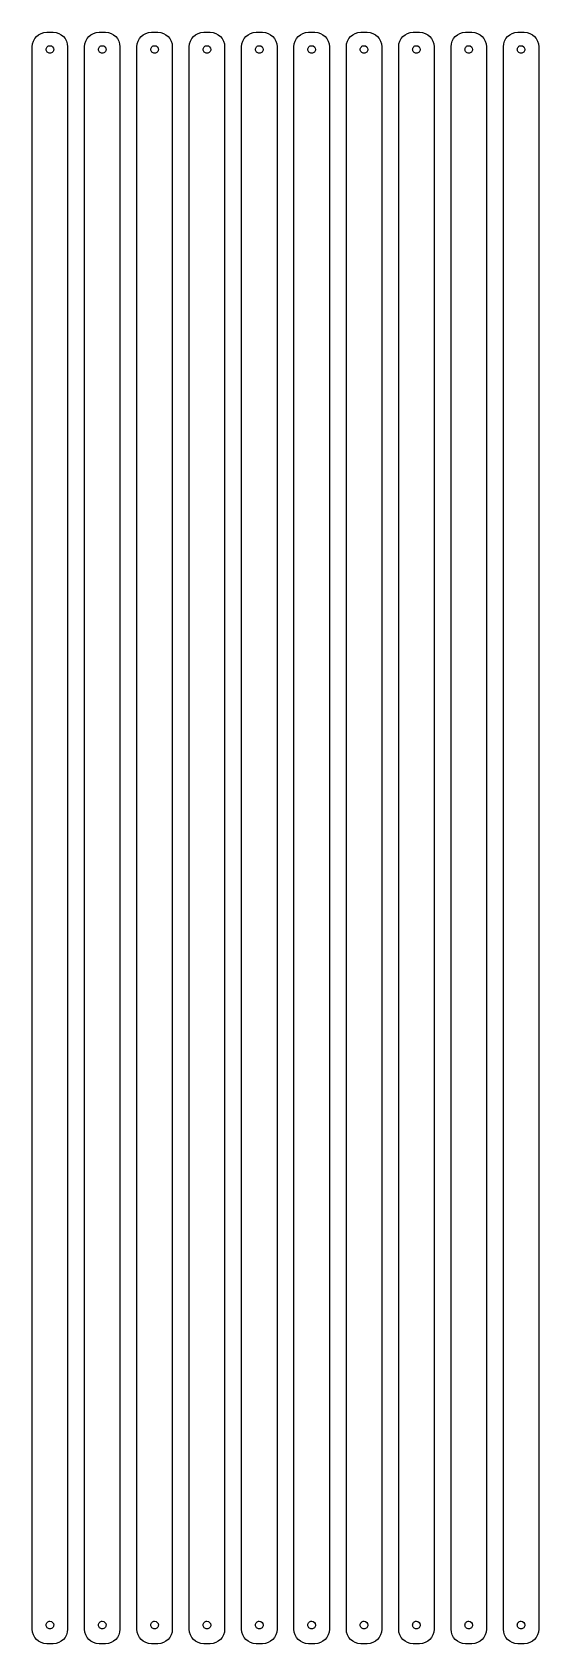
# Model space of a CAD drawing. Extents: x -495 to -323, y -116 to 429.
import ezdxf

# ---------------------------------------------------------------- set-up
doc = ezdxf.new("R2010")
doc.units = 0
doc.layers.add('Layer_1', color=7, linetype='CONTINUOUS')

msp = doc.modelspace()

# ---------------------------------------------------------------- linework, layer by layer
at = {"layer": 'Layer_1', "color": 7}
for points in [[(-489.60338, 428.717569), (-487.44246, 428.717569)], [(-471.88672, 428.717569), (-469.7258, 428.717569)], [(-454.17007, 428.717569), (-452.00915, 428.717569)], [(-436.45345, 428.717569), (-434.29253, 428.717569)], [(-418.73675, 428.717569), (-416.57583, 428.717569)], [(-401.02014, 428.717569), (-398.85922, 428.717569)], [(-383.30346, 428.717569), (-381.14254, 428.717569)], [(-365.58681, 428.717569), (-363.42589, 428.717569)], [(-347.87015, 428.717569), (-345.70923, 428.717569)], [(-330.15348, 428.717569), (-327.99256, 428.717569)], [(-494.50958, -111.3495), (-494.50958, 423.811374)], [(-482.53626, 423.811374), (-482.53626, -111.3495)], [(-476.79292, -111.3495), (-476.79292, 423.811374)], [(-464.8196, 423.811374), (-464.8196, -111.3495)], [(-459.07627, -111.3495), (-459.07627, 423.811374)], [(-447.10295, 423.811374), (-447.10295, -111.3495)], [(-441.35965, -111.3495), (-441.35965, 423.811374)], [(-429.38633, 423.811374), (-429.38633, -111.3495)], [(-423.64295, -111.3495), (-423.64295, 423.811374)], [(-411.66963, 423.811374), (-411.66963, -111.3495)], [(-405.92634, -111.3495), (-405.92634, 423.811374)], [(-393.95302, 423.811374), (-393.95302, -111.3495)], [(-388.20966, -111.3495), (-388.20966, 423.811374)], [(-376.23634, 423.811374), (-376.23634, -111.3495)], [(-370.49301, -111.3495), (-370.49301, 423.811374)], [(-358.51969, 423.811374), (-358.51969, -111.3495)], [(-352.77635, -111.3495), (-352.77635, 423.811374)], [(-340.80303, 423.811374), (-340.80303, -111.3495)], [(-335.05968, -111.3495), (-335.05968, 423.811374)], [(-323.08636, 423.811374), (-323.08636, -111.3495)], [(-487.44246, -116.2557), (-489.60338, -116.2557)], [(-469.7258, -116.2557), (-471.88672, -116.2557)], [(-452.00915, -116.2557), (-454.17007, -116.2557)], [(-434.29253, -116.2557), (-436.45345, -116.2557)], [(-416.57583, -116.2557), (-418.73675, -116.2557)], [(-398.85922, -116.2557), (-401.02014, -116.2557)], [(-381.14254, -116.2557), (-383.30346, -116.2557)], [(-363.42589, -116.2557), (-365.58681, -116.2557)], [(-345.70923, -116.2557), (-347.87015, -116.2557)], [(-327.99256, -116.2557), (-330.15348, -116.2557)]]:
    msp.add_lwpolyline(points, dxfattribs=at)
for points in [[(-489.60338, 428.717569)], [(-471.88672, 428.717569)], [(-454.17007, 428.717569)], [(-436.45345, 428.717569)], [(-418.73675, 428.717569)], [(-401.02014, 428.717569)], [(-383.30346, 428.717569)], [(-365.58681, 428.717569)], [(-347.87015, 428.717569)], [(-330.15348, 428.717569)], [(-487.24094, 422.882)], [(-469.52428, 422.882)], [(-451.80763, 422.882)], [(-434.09101, 422.882)], [(-416.37431, 422.882)], [(-398.6577, 422.882)], [(-380.94102, 422.882)], [(-363.22437, 422.882)], [(-345.50771, 422.882)], [(-327.79104, 422.882)], [(-487.24094, -109.9221)], [(-469.52428, -109.9221)], [(-451.80763, -109.9221)], [(-434.09101, -109.9221)], [(-416.37431, -109.9221)], [(-398.6577, -109.9221)], [(-380.94102, -109.9221)], [(-363.22437, -109.9221)], [(-345.50771, -109.9221)], [(-327.79104, -109.9221)]]:
    msp.add_lwpolyline(points, close=True, dxfattribs=at)
for points in [[(-494.50958, 423.811374), (-494.50958, 426.529406), (-492.32141, 428.717569), (-489.60338, 428.717569)], [(-487.44246, 428.717569), (-484.72442, 428.717569), (-482.53626, 426.529406), (-482.53626, 423.811374)], [(-476.79292, 423.811374), (-476.79292, 426.529406), (-474.60475, 428.717569), (-471.88672, 428.717569)], [(-469.7258, 428.717569), (-467.00776, 428.717569), (-464.8196, 426.529406), (-464.8196, 423.811374)], [(-459.07627, 423.811374), (-459.07627, 426.529406), (-456.8881, 428.717569), (-454.17007, 428.717569)], [(-452.00915, 428.717569), (-449.29111, 428.717569), (-447.10295, 426.529406), (-447.10295, 423.811374)], [(-441.35965, 423.811374), (-441.35965, 426.529406), (-439.17148, 428.717569), (-436.45345, 428.717569)], [(-434.29253, 428.717569), (-431.57449, 428.717569), (-429.38633, 426.529406), (-429.38633, 423.811374)], [(-423.64295, 423.811374), (-423.64295, 426.529406), (-421.45478, 428.717569), (-418.73675, 428.717569)], [(-416.57583, 428.717569), (-413.85779, 428.717569), (-411.66963, 426.529406), (-411.66963, 423.811374)], [(-405.92634, 423.811374), (-405.92634, 426.529406), (-403.73817, 428.717569), (-401.02014, 428.717569)], [(-398.85922, 428.717569), (-396.14118, 428.717569), (-393.95302, 426.529406), (-393.95302, 423.811374)], [(-388.20966, 423.811374), (-388.20966, 426.529406), (-386.02149, 428.717569), (-383.30346, 428.717569)], [(-381.14254, 428.717569), (-378.4245, 428.717569), (-376.23634, 426.529406), (-376.23634, 423.811374)], [(-370.49301, 423.811374), (-370.49301, 426.529406), (-368.30484, 428.717569), (-365.58681, 428.717569)], [(-363.42589, 428.717569), (-360.70785, 428.717569), (-358.51969, 426.529406), (-358.51969, 423.811374)], [(-352.77635, 423.811374), (-352.77635, 426.529406), (-350.58818, 428.717569), (-347.87015, 428.717569)], [(-345.70923, 428.717569), (-342.99119, 428.717569), (-340.80303, 426.529406), (-340.80303, 423.811374)], [(-335.05968, 423.811374), (-335.05968, 426.529406), (-332.87151, 428.717569), (-330.15348, 428.717569)], [(-327.99256, 428.717569), (-325.27452, 428.717569), (-323.08636, 426.529406), (-323.08636, 423.811374)], [(-489.429408, 421.975502), (-489.669827, 422.21592), (-489.804891, 422.541997), (-489.80489, 422.882)], [(-489.80489, 422.882), (-489.804889, 423.222001), (-489.669823, 423.548077), (-489.429406, 423.788493)], [(-488.52291, 421.60002), (-488.862913, 421.600019), (-489.18899, 421.735083), (-489.429408, 421.975502)], [(-489.429406, 423.788493), (-489.188988, 424.02891), (-488.862911, 424.163973), (-488.52291, 424.163972)], [(-488.52291, 424.163972), (-487.814898, 424.163969), (-487.240941, 423.590012), (-487.24094, 422.882)], [(-487.616418, 421.975505), (-487.856834, 421.735087), (-488.182909, 421.600021), (-488.52291, 421.60002)], [(-487.24094, 422.882), (-487.240939, 422.541999), (-487.376002, 422.215923), (-487.616418, 421.975505)], [(-471.712748, 421.975502), (-471.953167, 422.21592), (-472.088231, 422.541997), (-472.08823, 422.882)], [(-472.08823, 422.882), (-472.088229, 423.222001), (-471.953163, 423.548077), (-471.712746, 423.788493)], [(-470.80625, 421.60002), (-471.146253, 421.600019), (-471.47233, 421.735083), (-471.712748, 421.975502)], [(-471.712746, 423.788493), (-471.472328, 424.02891), (-471.146251, 424.163973), (-470.80625, 424.163972)], [(-470.80625, 424.163972), (-470.098238, 424.163969), (-469.524281, 423.590012), (-469.52428, 422.882)], [(-469.899758, 421.975505), (-470.140174, 421.735087), (-470.466249, 421.600021), (-470.80625, 421.60002)], [(-469.52428, 422.882), (-469.524279, 422.541999), (-469.659342, 422.215923), (-469.899758, 421.975505)], [(-453.996098, 421.975502), (-454.236517, 422.21592), (-454.371581, 422.541997), (-454.37158, 422.882)], [(-454.37158, 422.882), (-454.371579, 423.222001), (-454.236513, 423.548077), (-453.996096, 423.788493)], [(-453.0896, 421.60002), (-453.429603, 421.600019), (-453.75568, 421.735083), (-453.996098, 421.975502)], [(-453.996096, 423.788493), (-453.755678, 424.02891), (-453.429601, 424.163973), (-453.0896, 424.163972)], [(-453.0896, 424.163972), (-452.381588, 424.163969), (-451.807631, 423.590012), (-451.80763, 422.882)], [(-452.183108, 421.975505), (-452.423524, 421.735087), (-452.749599, 421.600021), (-453.0896, 421.60002)], [(-451.80763, 422.882), (-451.807629, 422.541999), (-451.942692, 422.215923), (-452.183108, 421.975505)], [(-436.279478, 421.975502), (-436.519897, 422.21592), (-436.654961, 422.541997), (-436.65496, 422.882)], [(-436.65496, 422.882), (-436.654959, 423.222001), (-436.519893, 423.548077), (-436.279476, 423.788493)], [(-435.37298, 421.60002), (-435.712983, 421.600019), (-436.03906, 421.735083), (-436.279478, 421.975502)], [(-436.279476, 423.788493), (-436.039058, 424.02891), (-435.712981, 424.163973), (-435.37298, 424.163972)], [(-435.37298, 424.163972), (-434.664968, 424.163969), (-434.091011, 423.590012), (-434.09101, 422.882)], [(-434.466488, 421.975505), (-434.706904, 421.735087), (-435.032979, 421.600021), (-435.37298, 421.60002)], [(-434.09101, 422.882), (-434.091009, 422.541999), (-434.226072, 422.215923), (-434.466488, 421.975505)], [(-418.562778, 421.975502), (-418.803197, 422.21592), (-418.938261, 422.541997), (-418.93826, 422.882)], [(-418.93826, 422.882), (-418.938259, 423.222001), (-418.803193, 423.548077), (-418.562776, 423.788493)], [(-417.65628, 421.60002), (-417.996283, 421.600019), (-418.32236, 421.735083), (-418.562778, 421.975502)], [(-418.562776, 423.788493), (-418.322358, 424.02891), (-417.996281, 424.163973), (-417.65628, 424.163972)], [(-417.65628, 424.163972), (-416.948268, 424.163969), (-416.374311, 423.590012), (-416.37431, 422.882)], [(-416.749788, 421.975505), (-416.990204, 421.735087), (-417.316279, 421.600021), (-417.65628, 421.60002)], [(-416.37431, 422.882), (-416.374309, 422.541999), (-416.509372, 422.215923), (-416.749788, 421.975505)], [(-400.846168, 421.975502), (-401.086587, 422.21592), (-401.221651, 422.541997), (-401.22165, 422.882)], [(-401.22165, 422.882), (-401.221649, 423.222001), (-401.086583, 423.548077), (-400.846166, 423.788493)], [(-399.93967, 421.60002), (-400.279673, 421.600019), (-400.60575, 421.735083), (-400.846168, 421.975502)], [(-400.846166, 423.788493), (-400.605748, 424.02891), (-400.279671, 424.163973), (-399.93967, 424.163972)], [(-399.93967, 424.163972), (-399.231658, 424.163969), (-398.657701, 423.590012), (-398.6577, 422.882)], [(-399.033178, 421.975505), (-399.273594, 421.735087), (-399.599669, 421.600021), (-399.93967, 421.60002)], [(-398.6577, 422.882), (-398.657699, 422.541999), (-398.792762, 422.215923), (-399.033178, 421.975505)], [(-383.129488, 421.975502), (-383.369907, 422.21592), (-383.504971, 422.541997), (-383.50497, 422.882)], [(-383.50497, 422.882), (-383.504969, 423.222001), (-383.369903, 423.548077), (-383.129486, 423.788493)], [(-382.22299, 421.60002), (-382.562993, 421.600019), (-382.88907, 421.735083), (-383.129488, 421.975502)], [(-383.129486, 423.788493), (-382.889068, 424.02891), (-382.562991, 424.163973), (-382.22299, 424.163972)], [(-382.22299, 424.163972), (-381.514978, 424.163969), (-380.941021, 423.590012), (-380.94102, 422.882)], [(-381.316498, 421.975505), (-381.556914, 421.735087), (-381.882989, 421.600021), (-382.22299, 421.60002)], [(-380.94102, 422.882), (-380.941019, 422.541999), (-381.076082, 422.215923), (-381.316498, 421.975505)], [(-365.412838, 421.975502), (-365.653257, 422.21592), (-365.788321, 422.541997), (-365.78832, 422.882)], [(-365.78832, 422.882), (-365.788319, 423.222001), (-365.653253, 423.548077), (-365.412836, 423.788493)], [(-364.50634, 421.60002), (-364.846343, 421.600019), (-365.17242, 421.735083), (-365.412838, 421.975502)], [(-365.412836, 423.788493), (-365.172418, 424.02891), (-364.846341, 424.163973), (-364.50634, 424.163972)], [(-364.50634, 424.163972), (-363.798328, 424.163969), (-363.224371, 423.590012), (-363.22437, 422.882)], [(-363.599848, 421.975505), (-363.840264, 421.735087), (-364.166339, 421.600021), (-364.50634, 421.60002)], [(-363.22437, 422.882), (-363.224369, 422.541999), (-363.359432, 422.215923), (-363.599848, 421.975505)], [(-347.696178, 421.975502), (-347.936597, 422.21592), (-348.071661, 422.541997), (-348.07166, 422.882)], [(-348.07166, 422.882), (-348.071659, 423.222001), (-347.936593, 423.548077), (-347.696176, 423.788493)], [(-346.78968, 421.60002), (-347.129683, 421.600019), (-347.45576, 421.735083), (-347.696178, 421.975502)], [(-347.696176, 423.788493), (-347.455758, 424.02891), (-347.129681, 424.163973), (-346.78968, 424.163972)], [(-346.78968, 424.163972), (-346.081668, 424.163969), (-345.507711, 423.590012), (-345.50771, 422.882)], [(-345.883188, 421.975505), (-346.123604, 421.735087), (-346.449679, 421.600021), (-346.78968, 421.60002)], [(-345.50771, 422.882), (-345.507709, 422.541999), (-345.642772, 422.215923), (-345.883188, 421.975505)], [(-329.979508, 421.975502), (-330.219927, 422.21592), (-330.354991, 422.541997), (-330.35499, 422.882)], [(-330.35499, 422.882), (-330.354989, 423.222001), (-330.219923, 423.548077), (-329.979506, 423.788493)], [(-329.07301, 421.60002), (-329.413013, 421.600019), (-329.73909, 421.735083), (-329.979508, 421.975502)], [(-329.979506, 423.788493), (-329.739088, 424.02891), (-329.413011, 424.163973), (-329.07301, 424.163972)], [(-329.07301, 424.163972), (-328.364998, 424.163969), (-327.791041, 423.590012), (-327.79104, 422.882)], [(-328.166518, 421.975505), (-328.406934, 421.735087), (-328.733009, 421.600021), (-329.07301, 421.60002)], [(-327.79104, 422.882), (-327.791039, 422.541999), (-327.926102, 422.215923), (-328.166518, 421.975505)], [(-489.429405, -109.015608), (-489.188987, -108.775192), (-488.862911, -108.640129), (-488.52291, -108.64013)], [(-488.52291, -108.64013), (-487.814899, -108.640133), (-487.240943, -109.214089), (-487.24094, -109.9221)], [(-471.712745, -109.015608), (-471.472327, -108.775192), (-471.146251, -108.640129), (-470.80625, -108.64013)], [(-470.80625, -108.64013), (-470.098239, -108.640133), (-469.524283, -109.214089), (-469.52428, -109.9221)], [(-453.996095, -109.015608), (-453.755677, -108.775192), (-453.429601, -108.640129), (-453.0896, -108.64013)], [(-453.0896, -108.64013), (-452.381589, -108.640133), (-451.807633, -109.214089), (-451.80763, -109.9221)], [(-436.279475, -109.015608), (-436.039057, -108.775192), (-435.712981, -108.640129), (-435.37298, -108.64013)], [(-435.37298, -108.64013), (-434.664969, -108.640133), (-434.091013, -109.214089), (-434.09101, -109.9221)], [(-418.562775, -109.015608), (-418.322357, -108.775192), (-417.996281, -108.640129), (-417.65628, -108.64013)], [(-417.65628, -108.64013), (-416.948269, -108.640133), (-416.374313, -109.214089), (-416.37431, -109.9221)], [(-400.846165, -109.015608), (-400.605747, -108.775192), (-400.279671, -108.640129), (-399.93967, -108.64013)], [(-399.93967, -108.64013), (-399.231659, -108.640133), (-398.657703, -109.214089), (-398.6577, -109.9221)], [(-383.129485, -109.015608), (-382.889067, -108.775192), (-382.562991, -108.640129), (-382.22299, -108.64013)], [(-382.22299, -108.64013), (-381.514979, -108.640133), (-380.941023, -109.214089), (-380.94102, -109.9221)], [(-365.412835, -109.015608), (-365.172417, -108.775192), (-364.846341, -108.640129), (-364.50634, -108.64013)], [(-364.50634, -108.64013), (-363.798329, -108.640133), (-363.224373, -109.214089), (-363.22437, -109.9221)], [(-347.696175, -109.015608), (-347.455757, -108.775192), (-347.129681, -108.640129), (-346.78968, -108.64013)], [(-346.78968, -108.64013), (-346.081669, -108.640133), (-345.507713, -109.214089), (-345.50771, -109.9221)], [(-329.979505, -109.015608), (-329.739087, -108.775192), (-329.413011, -108.640129), (-329.07301, -108.64013)], [(-329.07301, -108.64013), (-328.364999, -108.640133), (-327.791043, -109.214089), (-327.79104, -109.9221)], [(-489.60338, -116.2557), (-492.32141, -116.2557), (-494.50958, -114.06753), (-494.50958, -111.3495)], [(-489.429408, -110.828598), (-489.669827, -110.58818), (-489.804891, -110.262103), (-489.80489, -109.9221)], [(-489.80489, -109.9221), (-489.804889, -109.582099), (-489.669823, -109.256024), (-489.429405, -109.015608)], [(-488.52291, -111.20408), (-488.862913, -111.204081), (-489.18899, -111.069017), (-489.429408, -110.828598)], [(-487.616418, -110.828595), (-487.856834, -111.069013), (-488.182909, -111.204079), (-488.52291, -111.20408)], [(-487.24094, -109.9221), (-487.240939, -110.262101), (-487.376002, -110.588177), (-487.616418, -110.828595)], [(-482.53626, -111.3495), (-482.53626, -114.06753), (-484.72442, -116.2557), (-487.44246, -116.2557)], [(-471.88672, -116.2557), (-474.60475, -116.2557), (-476.79292, -114.06753), (-476.79292, -111.3495)], [(-471.712748, -110.828598), (-471.953167, -110.58818), (-472.088231, -110.262103), (-472.08823, -109.9221)], [(-472.08823, -109.9221), (-472.088229, -109.582099), (-471.953163, -109.256024), (-471.712745, -109.015608)], [(-470.80625, -111.20408), (-471.146253, -111.204081), (-471.47233, -111.069017), (-471.712748, -110.828598)], [(-469.899758, -110.828595), (-470.140174, -111.069013), (-470.466249, -111.204079), (-470.80625, -111.20408)], [(-469.52428, -109.9221), (-469.524279, -110.262101), (-469.659342, -110.588177), (-469.899758, -110.828595)], [(-464.8196, -111.3495), (-464.8196, -114.06753), (-467.00776, -116.2557), (-469.7258, -116.2557)], [(-454.17007, -116.2557), (-456.8881, -116.2557), (-459.07627, -114.06753), (-459.07627, -111.3495)], [(-453.996098, -110.828598), (-454.236517, -110.58818), (-454.371581, -110.262103), (-454.37158, -109.9221)], [(-454.37158, -109.9221), (-454.371579, -109.582099), (-454.236513, -109.256024), (-453.996095, -109.015608)], [(-453.0896, -111.20408), (-453.429603, -111.204081), (-453.75568, -111.069017), (-453.996098, -110.828598)], [(-452.183108, -110.828595), (-452.423524, -111.069013), (-452.749599, -111.204079), (-453.0896, -111.20408)], [(-451.80763, -109.9221), (-451.807629, -110.262101), (-451.942692, -110.588177), (-452.183108, -110.828595)], [(-447.10295, -111.3495), (-447.10295, -114.06753), (-449.29111, -116.2557), (-452.00915, -116.2557)], [(-436.45345, -116.2557), (-439.17148, -116.2557), (-441.35965, -114.06753), (-441.35965, -111.3495)], [(-436.279478, -110.828598), (-436.519897, -110.58818), (-436.654961, -110.262103), (-436.65496, -109.9221)], [(-436.65496, -109.9221), (-436.654959, -109.582099), (-436.519893, -109.256024), (-436.279475, -109.015608)], [(-435.37298, -111.20408), (-435.712983, -111.204081), (-436.03906, -111.069017), (-436.279478, -110.828598)], [(-434.466488, -110.828595), (-434.706904, -111.069013), (-435.032979, -111.204079), (-435.37298, -111.20408)], [(-434.09101, -109.9221), (-434.091009, -110.262101), (-434.226072, -110.588177), (-434.466488, -110.828595)], [(-429.38633, -111.3495), (-429.38633, -114.06753), (-431.57449, -116.2557), (-434.29253, -116.2557)], [(-418.73675, -116.2557), (-421.45478, -116.2557), (-423.64295, -114.06753), (-423.64295, -111.3495)], [(-418.562778, -110.828598), (-418.803197, -110.58818), (-418.938261, -110.262103), (-418.93826, -109.9221)], [(-418.93826, -109.9221), (-418.938259, -109.582099), (-418.803193, -109.256024), (-418.562775, -109.015608)], [(-417.65628, -111.20408), (-417.996283, -111.204081), (-418.32236, -111.069017), (-418.562778, -110.828598)], [(-416.749788, -110.828595), (-416.990204, -111.069013), (-417.316279, -111.204079), (-417.65628, -111.20408)], [(-416.37431, -109.9221), (-416.374309, -110.262101), (-416.509372, -110.588177), (-416.749788, -110.828595)], [(-411.66963, -111.3495), (-411.66963, -114.06753), (-413.85779, -116.2557), (-416.57583, -116.2557)], [(-401.02014, -116.2557), (-403.73817, -116.2557), (-405.92634, -114.06753), (-405.92634, -111.3495)], [(-400.846168, -110.828598), (-401.086587, -110.58818), (-401.221651, -110.262103), (-401.22165, -109.9221)], [(-401.22165, -109.9221), (-401.221649, -109.582099), (-401.086583, -109.256024), (-400.846165, -109.015608)], [(-399.93967, -111.20408), (-400.279673, -111.204081), (-400.60575, -111.069017), (-400.846168, -110.828598)], [(-399.033178, -110.828595), (-399.273594, -111.069013), (-399.599669, -111.204079), (-399.93967, -111.20408)], [(-398.6577, -109.9221), (-398.657699, -110.262101), (-398.792762, -110.588177), (-399.033178, -110.828595)], [(-393.95302, -111.3495), (-393.95302, -114.06753), (-396.14118, -116.2557), (-398.85922, -116.2557)], [(-383.30346, -116.2557), (-386.02149, -116.2557), (-388.20966, -114.06753), (-388.20966, -111.3495)], [(-383.129488, -110.828598), (-383.369907, -110.58818), (-383.504971, -110.262103), (-383.50497, -109.9221)], [(-383.50497, -109.9221), (-383.504969, -109.582099), (-383.369903, -109.256024), (-383.129485, -109.015608)], [(-382.22299, -111.20408), (-382.562993, -111.204081), (-382.88907, -111.069017), (-383.129488, -110.828598)], [(-381.316498, -110.828595), (-381.556914, -111.069013), (-381.882989, -111.204079), (-382.22299, -111.20408)], [(-380.94102, -109.9221), (-380.941019, -110.262101), (-381.076082, -110.588177), (-381.316498, -110.828595)], [(-376.23634, -111.3495), (-376.23634, -114.06753), (-378.4245, -116.2557), (-381.14254, -116.2557)], [(-365.58681, -116.2557), (-368.30484, -116.2557), (-370.49301, -114.06753), (-370.49301, -111.3495)], [(-365.412838, -110.828598), (-365.653257, -110.58818), (-365.788321, -110.262103), (-365.78832, -109.9221)], [(-365.78832, -109.9221), (-365.788319, -109.582099), (-365.653253, -109.256024), (-365.412835, -109.015608)], [(-364.50634, -111.20408), (-364.846343, -111.204081), (-365.17242, -111.069017), (-365.412838, -110.828598)], [(-363.599848, -110.828595), (-363.840264, -111.069013), (-364.166339, -111.204079), (-364.50634, -111.20408)], [(-363.22437, -109.9221), (-363.224369, -110.262101), (-363.359432, -110.588177), (-363.599848, -110.828595)], [(-358.51969, -111.3495), (-358.51969, -114.06753), (-360.70785, -116.2557), (-363.42589, -116.2557)], [(-347.87015, -116.2557), (-350.58818, -116.2557), (-352.77635, -114.06753), (-352.77635, -111.3495)], [(-347.696178, -110.828598), (-347.936597, -110.58818), (-348.071661, -110.262103), (-348.07166, -109.9221)], [(-348.07166, -109.9221), (-348.071659, -109.582099), (-347.936593, -109.256024), (-347.696175, -109.015608)], [(-346.78968, -111.20408), (-347.129683, -111.204081), (-347.45576, -111.069017), (-347.696178, -110.828598)], [(-345.883188, -110.828595), (-346.123604, -111.069013), (-346.449679, -111.204079), (-346.78968, -111.20408)], [(-345.50771, -109.9221), (-345.507709, -110.262101), (-345.642772, -110.588177), (-345.883188, -110.828595)], [(-340.80303, -111.3495), (-340.80303, -114.06753), (-342.99119, -116.2557), (-345.70923, -116.2557)], [(-330.15348, -116.2557), (-332.87151, -116.2557), (-335.05968, -114.06753), (-335.05968, -111.3495)], [(-329.979508, -110.828598), (-330.219927, -110.58818), (-330.354991, -110.262103), (-330.35499, -109.9221)], [(-330.35499, -109.9221), (-330.354989, -109.582099), (-330.219923, -109.256024), (-329.979505, -109.015608)], [(-329.07301, -111.20408), (-329.413013, -111.204081), (-329.73909, -111.069017), (-329.979508, -110.828598)], [(-328.166518, -110.828595), (-328.406934, -111.069013), (-328.733009, -111.204079), (-329.07301, -111.20408)], [(-327.79104, -109.9221), (-327.791039, -110.262101), (-327.926102, -110.588177), (-328.166518, -110.828595)], [(-323.08636, -111.3495), (-323.08636, -114.06753), (-325.27452, -116.2557), (-327.99256, -116.2557)]]:
    msp.add_open_spline(points, degree=3, dxfattribs=at)

doc.saveas('drawing.dxf')
